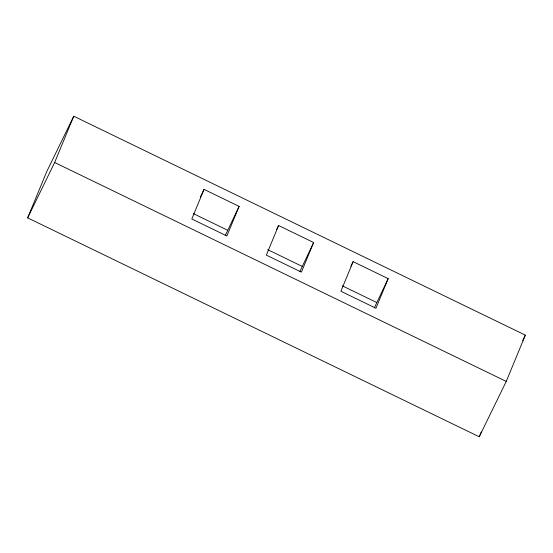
<?xml version="1.0" encoding="UTF-8"?>
<svg xmlns="http://www.w3.org/2000/svg" width="553" height="553" viewBox="0 0 553 553"><rect width="100%" height="100%" fill="white"/><g stroke="black" fill="none" stroke-linecap="round" stroke-linejoin="round"><path stroke-width="0.83" d="M27.65 217.861L46.756 171.582L73.756 116.22L525.35 335.139L506.244 381.418L479.244 436.78L27.65 217.861L54.65 162.499L73.756 116.22M204.05 189.382L191.829 218.995L226.882 235.986L239.11 206.38L204.05 189.382L200.304 197.062M225.251 235.626L239.11 206.38M278.581 225.52L266.359 255.127L301.42 272.117L313.641 242.511L278.581 225.52L276.714 229.357M299.781 271.765L313.641 242.511M353.118 261.652L340.897 291.258L375.95 308.249L388.178 278.643L353.118 261.652L350.872 266.256M374.319 307.897L388.178 278.643M479.244 436.78L481.221 431.997M522.723 340.517L525.35 335.139M193.204 213.548L227.504 230.172M267.742 249.679L302.035 266.311M342.272 285.811L376.572 302.443M54.65 162.499L506.244 381.418"/></g></svg>
